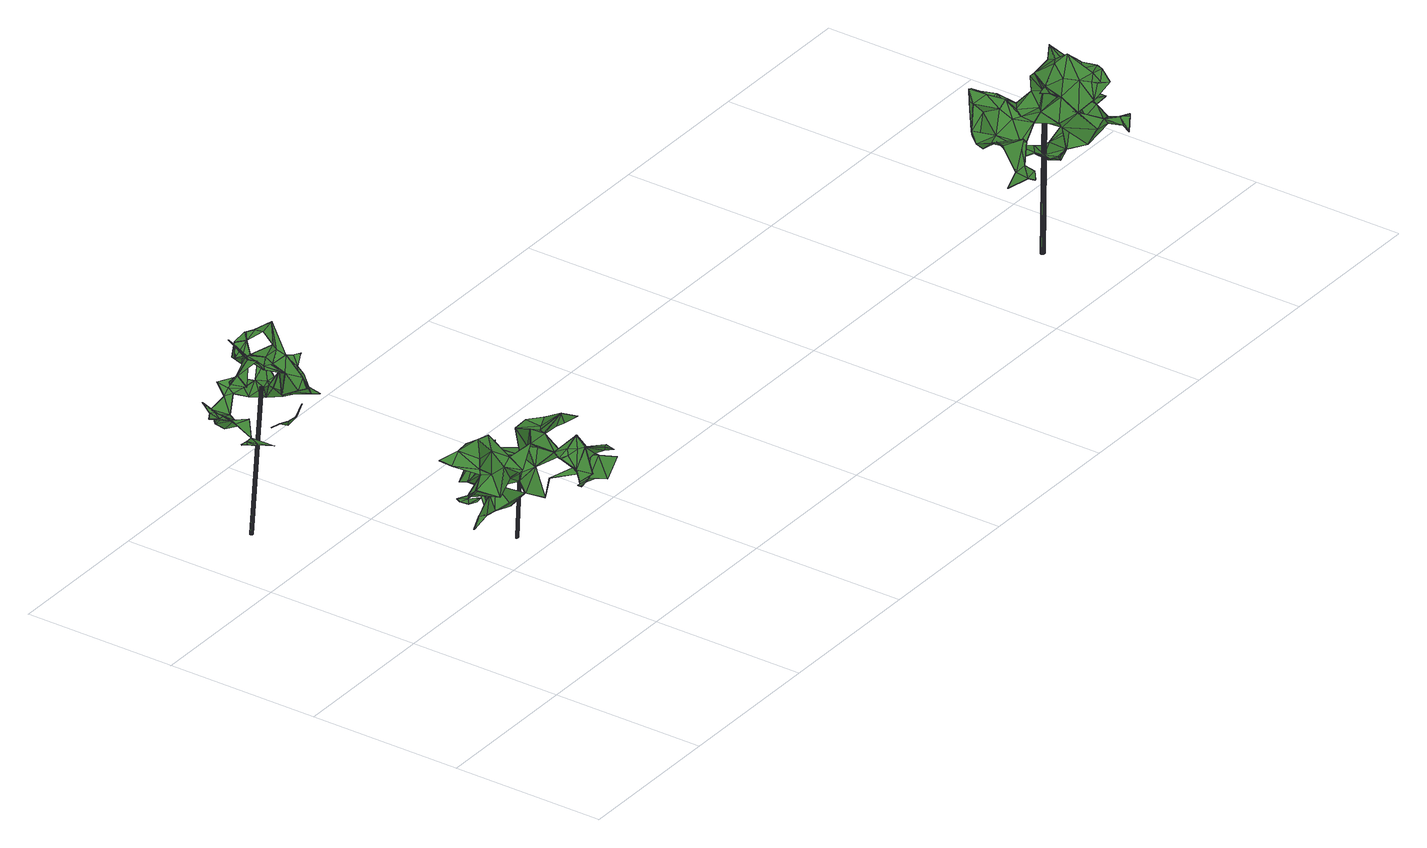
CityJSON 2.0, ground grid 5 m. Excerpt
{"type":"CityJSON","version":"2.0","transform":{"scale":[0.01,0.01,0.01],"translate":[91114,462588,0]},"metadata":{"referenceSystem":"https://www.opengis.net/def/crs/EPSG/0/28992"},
"CityObjects":{
"tree1":{"type":"SolitaryVegetationObject","attributes":{"gtid":71,"crown_width_m":2.93,"crown_median_z":5.17,"trunk_H_m":4.9,"trunk_DBH_m":0.0992,"trunk_radius_m":0.0496,"trunk_base_height_m":0.27,"original_gtid":"72"},"geometry":[{"type":"MultiSurface","lod":"3","boundaries":[[[0,1,2]],[[3,1,0]],[[4,5,6]],[[7,8,9]],[[10,11,12]],[[13,14,15]],[[14,16,15]],[[17,18,19]],[[20,21,22]],[[20,22,23]],[[24,25,26]],[[27,28,29]],[[27,29,30]],[[21,31,22]],[[32,33,34]],[[34,33,35]],[[8,30,36]],[[37,38,39]],[[7,9,40]],[[41,42,43]],[[34,44,32]],[[45,46,47]],[[48,49,44]],[[29,50,36]],[[51,52,53]],[[54,55,24]],[[56,8,36]],[[57,58,59]],[[60,57,59]],[[51,61,62]],[[25,63,64]],[[10,12,65]],[[66,67,42]],[[68,69,70]],[[30,29,36]],[[71,72,73]],[[74,70,75]],[[45,47,76]],[[71,77,72]],[[78,79,10]],[[80,18,81]],[[37,82,38]],[[83,51,62]],[[84,85,74]],[[86,4,6]],[[87,88,89]],[[90,89,88]],[[91,79,92]],[[93,28,27]],[[94,95,85]],[[96,87,97]],[[96,97,20]],[[98,99,49]],[[100,101,102]],[[103,104,39]],[[105,106,107]],[[84,108,85]],[[104,109,39]],[[110,78,111]],[[112,113,114]],[[115,116,117]],[[118,119,120]],[[110,111,121]],[[112,122,66]],[[123,124,125]],[[48,126,127]],[[27,128,129]],[[130,123,131]],[[130,131,132]],[[133,83,15]],[[134,135,136]],[[137,100,102]],[[86,26,138]],[[139,26,86]],[[132,131,140]],[[141,127,126]],[[142,68,143]],[[144,16,145]],[[146,58,57]],[[66,120,22]],[[32,147,33]],[[148,33,147]],[[149,107,150]],[[149,150,19]],[[107,106,150]],[[90,88,151]],[[23,1,20]],[[2,1,23]],[[82,39,38]],[[62,61,152]],[[153,154,155]],[[31,112,66]],[[156,157,158]],[[35,159,126]],[[82,37,160]],[[142,161,69]],[[68,142,69]],[[25,138,26]],[[147,32,44]],[[80,19,18]],[[22,162,23]],[[24,26,54]],[[160,163,82]],[[56,164,40]],[[165,89,90]],[[160,72,166]],[[167,41,6]],[[168,120,169]],[[28,93,170]],[[29,28,171]],[[33,148,159]],[[54,146,137]],[[172,168,169]],[[22,31,66]],[[41,173,174]],[[105,115,175]],[[19,150,17]],[[151,3,0]],[[136,176,177]],[[174,178,172]],[[179,60,180]],[[39,82,163]],[[39,163,103]],[[83,52,51]],[[162,119,181]],[[22,119,162]],[[167,5,182]],[[85,95,74]],[[132,140,115]],[[175,115,140]],[[183,151,184]],[[169,66,42]],[[93,166,170]],[[42,174,169]],[[185,186,187]],[[169,120,66]],[[188,189,65]],[[162,99,2]],[[2,99,49]],[[46,45,165]],[[45,190,165]],[[167,173,41]],[[46,165,90]],[[142,143,156]],[[151,0,184]],[[90,151,46]],[[83,62,13]],[[191,49,181]],[[151,118,46]],[[192,14,193]],[[192,16,14]],[[8,128,30]],[[194,67,66]],[[48,44,34]],[[74,75,84]],[[175,195,180]],[[65,149,10]],[[103,109,104]],[[45,76,21]],[[184,196,183]],[[91,92,56]],[[80,11,79]],[[134,173,182]],[[197,173,134]],[[182,173,167]],[[49,99,181]],[[10,111,78]],[[88,3,151]],[[88,87,3]],[[198,12,11]],[[188,12,198]],[[22,120,119]],[[65,12,188]],[[30,128,27]],[[198,115,105]],[[151,183,118]],[[129,128,56]],[[178,199,172]],[[200,195,175]],[[200,175,140]],[[168,113,31]],[[172,169,174]],[[59,105,175]],[[127,201,48]],[[11,10,79]],[[202,203,204]],[[46,118,47]],[[189,188,107]],[[59,205,150]],[[14,144,193]],[[203,202,7]],[[193,144,145]],[[133,152,83]],[[206,200,140]],[[76,47,120]],[[66,122,194]],[[27,207,91]],[[197,122,114]],[[178,197,114]],[[122,197,194]],[[134,194,197]],[[83,152,52]],[[50,208,132]],[[160,109,103]],[[103,163,160]],[[209,62,152]],[[56,9,8]],[[179,195,200]],[[40,9,56]],[[183,196,119]],[[183,119,118]],[[210,44,159]],[[211,178,114]],[[212,97,87]],[[122,112,114]],[[76,168,21]],[[21,168,31]],[[85,108,185]],[[54,137,67]],[[137,139,43]],[[36,117,56]],[[56,117,91]],[[116,91,117]],[[42,41,174]],[[211,114,113]],[[198,107,188]],[[105,107,198]],[[149,65,107]],[[171,208,29]],[[24,134,136]],[[7,202,8]],[[203,213,84]],[[7,213,203]],[[64,63,214]],[[100,137,146]],[[206,215,216]],[[206,216,146]],[[3,87,96]],[[57,206,146]],[[93,217,218]],[[176,4,214]],[[139,41,43]],[[110,121,219]],[[186,110,219]],[[83,13,15]],[[134,24,55]],[[134,55,67]],[[109,37,39]],[[213,164,155]],[[129,213,155]],[[205,102,17]],[[177,24,136]],[[19,186,219]],[[152,220,209]],[[221,218,217]],[[177,176,214]],[[144,209,220]],[[144,220,16]],[[133,16,220]],[[133,15,16]],[[152,133,220]],[[93,75,70]],[[199,211,113]],[[222,117,50]],[[86,6,41]],[[86,41,139]],[[202,204,155]],[[76,120,168]],[[118,120,47]],[[107,65,189]],[[166,223,70]],[[28,71,142]],[[134,182,135]],[[150,105,59]],[[140,125,224]],[[70,74,95]],[[16,192,145]],[[84,155,204]],[[204,203,84]],[[201,127,225]],[[141,201,225]],[[192,193,145]],[[207,154,153]],[[150,106,105]],[[127,141,225]],[[144,13,209]],[[14,13,144]],[[211,199,178]],[[167,6,5]],[[194,134,67]],[[185,129,92]],[[146,205,58]],[[185,92,186]],[[110,186,92]],[[158,215,226]],[[191,196,184]],[[137,102,139]],[[139,102,54]],[[137,43,42]],[[42,67,137]],[[129,108,84]],[[129,84,213]],[[157,91,116]],[[157,116,102]],[[142,71,161]],[[187,85,185]],[[185,108,129]],[[186,79,91]],[[80,79,186]],[[217,70,223]],[[93,70,217]],[[181,99,162]],[[27,68,70]],[[27,91,68]],[[62,209,13]],[[181,196,191]],[[115,222,132]],[[28,156,171]],[[142,156,28]],[[182,227,135]],[[131,123,125]],[[19,121,149]],[[219,121,19]],[[93,153,75]],[[155,75,153]],[[207,153,94]],[[70,94,27]],[[94,85,187]],[[222,115,117]],[[67,55,54]],[[138,4,86]],[[81,11,80]],[[33,159,35]],[[24,177,25]],[[18,116,228]],[[18,228,81]],[[132,222,50]],[[81,228,115]],[[11,81,198]],[[115,198,81]],[[202,229,8]],[[128,8,229]],[[212,165,230]],[[17,102,18]],[[231,132,232]],[[115,228,116]],[[57,200,206]],[[60,200,57]],[[100,146,216]],[[100,157,101]],[[168,199,113]],[[179,200,60]],[[162,2,23]],[[84,75,155]],[[218,223,93]],[[93,223,166]],[[217,223,221]],[[221,223,218]],[[232,132,208]],[[102,205,54]],[[54,205,146]],[[109,160,166]],[[28,170,71]],[[77,71,170]],[[72,77,170]],[[72,170,166]],[[232,208,171]],[[92,78,110]],[[78,92,79]],[[80,186,19]],[[119,196,181]],[[21,230,45]],[[152,61,52]],[[59,175,60]],[[21,97,212]],[[20,97,21]],[[206,224,215]],[[4,64,214]],[[138,64,4]],[[49,98,159]],[[44,49,159]],[[116,18,102]],[[31,113,112]],[[64,138,25]],[[206,140,224]],[[172,199,168]],[[180,195,179]],[[48,34,126]],[[35,126,34]],[[27,154,207]],[[54,26,139]],[[49,48,201]],[[91,207,186]],[[186,207,187]],[[94,187,207]],[[17,150,205]],[[29,208,50]],[[166,70,109]],[[91,143,68]],[[92,129,56]],[[147,210,148]],[[4,227,5]],[[175,233,60]],[[205,59,58]],[[148,210,159]],[[126,159,98]],[[214,63,177]],[[63,25,177]],[[158,226,156]],[[201,141,126]],[[216,157,100]],[[234,158,157]],[[216,158,234]],[[216,234,157]],[[215,158,216]],[[140,131,125]],[[102,101,157]],[[60,233,180]],[[37,73,160]],[[37,109,73]],[[224,125,215]],[[215,125,226]],[[180,233,175]],[[212,87,89]],[[212,89,165]],[[49,201,126]],[[49,126,98]],[[147,44,210]],[[184,49,191]],[[2,49,0]],[[129,155,154]],[[129,154,27]],[[70,95,94]],[[71,73,161]],[[69,73,70]],[[69,161,73]],[[160,73,72]],[[231,130,132]],[[130,231,123]],[[124,123,231]],[[124,231,125]],[[226,125,231]],[[70,73,109]],[[96,1,3]],[[96,20,1]],[[10,149,121]],[[10,121,111]],[[190,230,165]],[[226,231,232]],[[226,232,156]],[[156,232,171]],[[36,50,117]],[[0,49,184]],[[229,164,128]],[[56,128,164]],[[229,202,164]],[[155,164,202]],[[213,7,164]],[[40,164,7]],[[136,227,176]],[[4,176,227]],[[197,178,173]],[[174,173,178]],[[5,227,182]],[[190,45,230]],[[212,230,21]],[[157,143,91]],[[94,153,27]],[[153,93,27]],[[156,143,157]],[[227,136,135]],[[53,61,51]],[[52,61,53]],[[235,236,237]],[[235,237,238]],[[238,237,239]],[[238,239,240]],[[237,236,241]],[[237,241,239]],[[239,241,242]],[[239,242,240]],[[241,236,243]],[[241,243,242]],[[242,243,244]],[[242,244,240]],[[243,236,245]],[[243,245,244]],[[244,245,246]],[[244,246,240]],[[245,236,247]],[[245,247,246]],[[246,247,248]],[[246,248,240]],[[247,236,249]],[[247,249,248]],[[248,249,250]],[[248,250,240]],[[249,236,251]],[[249,251,250]],[[250,251,252]],[[250,252,240]],[[251,236,253]],[[251,253,252]],[[252,253,254]],[[252,254,240]],[[253,236,255]],[[253,255,254]],[[254,255,256]],[[254,256,240]],[[255,236,257]],[[255,257,256]],[[256,257,258]],[[256,258,240]],[[257,236,259]],[[257,259,258]],[[258,259,260]],[[258,260,240]],[[259,236,261]],[[259,261,260]],[[260,261,262]],[[260,262,240]],[[261,236,263]],[[261,263,262]],[[262,263,264]],[[262,264,240]],[[263,236,265]],[[263,265,264]],[[264,265,266]],[[264,266,240]],[[265,236,267]],[[265,267,266]],[[266,267,268]],[[266,268,240]],[[267,236,269]],[[267,269,268]],[[268,269,270]],[[268,270,240]],[[269,236,271]],[[269,271,270]],[[270,271,272]],[[270,272,240]],[[271,236,273]],[[271,273,272]],[[272,273,274]],[[272,274,240]],[[273,236,275]],[[273,275,274]],[[274,275,276]],[[274,276,240]],[[275,236,277]],[[275,277,276]],[[276,277,278]],[[276,278,240]],[[277,236,279]],[[277,279,278]],[[278,279,280]],[[278,280,240]],[[279,236,281]],[[279,281,280]],[[280,281,282]],[[280,282,240]],[[281,236,283]],[[281,283,282]],[[282,283,284]],[[282,284,240]],[[283,236,235]],[[283,235,284]],[[284,235,238]],[[284,238,240]]]}]},
"tree2":{"type":"SolitaryVegetationObject","attributes":{"gtid":96,"crown_width_m":4.1,"crown_median_z":2.96,"trunk_H_m":2.53,"trunk_DBH_m":0.0904,"trunk_radius_m":0.0452,"trunk_base_height_m":0.43,"original_gtid":"98"},"geometry":[{"type":"Solid","lod":"3","boundaries":[[[[285,286,287]],[[288,289,290]],[[291,292,293]],[[294,295,296]],[[297,298,299]],[[300,301,302]],[[303,304,305]],[[306,307,308]],[[309,310,307]],[[311,312,313]],[[314,315,316]],[[317,294,318]],[[319,320,321]],[[322,323,324]],[[325,326,327]],[[308,307,310]],[[328,329,330]],[[331,332,333]],[[334,335,336]],[[337,338,339]],[[326,337,339]],[[337,326,325]],[[295,340,341]],[[340,342,341]],[[343,344,345]],[[346,347,348]],[[349,293,292]],[[337,325,338]],[[350,338,325]],[[326,339,351]],[[300,302,286]],[[321,352,319]],[[353,354,309]],[[310,309,354]],[[355,356,357]],[[358,359,305]],[[360,361,362]],[[305,359,363]],[[364,365,366]],[[367,368,369]],[[370,371,372]],[[373,374,360]],[[375,332,376]],[[377,376,332]],[[353,309,330]],[[298,378,299]],[[379,299,378]],[[286,358,287]],[[287,380,285]],[[381,382,373]],[[383,338,350]],[[339,338,383]],[[384,385,386]],[[387,388,389]],[[388,390,389]],[[390,387,389]],[[350,357,383]],[[391,297,392]],[[391,392,366]],[[313,393,394]],[[395,396,349]],[[388,387,397]],[[398,399,400]],[[401,399,398]],[[347,346,402]],[[403,404,405]],[[298,406,407]],[[316,302,336]],[[301,336,302]],[[408,314,335]],[[409,318,410]],[[293,396,291]],[[349,396,293]],[[411,412,413]],[[414,406,415]],[[299,392,297]],[[416,417,315]],[[287,358,305]],[[418,303,419]],[[305,300,420]],[[421,327,422]],[[421,422,395]],[[310,423,308]],[[316,335,314]],[[373,424,311]],[[373,311,374]],[[425,375,426]],[[401,427,428]],[[325,327,350]],[[286,363,358]],[[286,305,363]],[[409,426,429]],[[319,290,320]],[[430,345,344]],[[383,386,339]],[[298,407,378]],[[431,359,358]],[[432,431,358]],[[343,309,344]],[[393,433,323]],[[434,346,435]],[[434,435,436]],[[437,436,438]],[[439,418,419]],[[322,440,323]],[[433,324,323]],[[384,386,383]],[[336,301,441]],[[442,351,443]],[[421,444,351]],[[327,326,422]],[[331,333,445]],[[286,302,439]],[[417,439,302]],[[417,302,316]],[[446,447,414]],[[391,366,448]],[[414,407,406]],[[433,393,449]],[[366,365,448]],[[305,420,370]],[[313,394,371]],[[397,450,451]],[[436,452,438]],[[413,452,436]],[[425,453,447]],[[425,447,454]],[[450,357,451]],[[408,455,314]],[[332,329,328]],[[456,329,332]],[[446,414,332]],[[443,339,386]],[[339,443,351]],[[335,334,408]],[[352,289,457]],[[347,457,289]],[[347,289,348]],[[351,442,458]],[[408,334,455]],[[435,346,348]],[[436,437,434]],[[312,322,324]],[[316,336,335]],[[334,336,455]],[[290,346,434]],[[395,422,396]],[[379,392,299]],[[459,392,379]],[[355,397,356]],[[428,340,460]],[[367,461,394]],[[411,413,462]],[[286,419,305]],[[354,423,310]],[[306,309,307]],[[364,379,365]],[[398,426,409]],[[398,409,410]],[[463,411,462]],[[301,416,315]],[[430,344,411]],[[464,392,459]],[[318,465,410]],[[431,384,442]],[[453,466,365]],[[367,406,298]],[[394,406,367]],[[303,418,467]],[[318,294,468]],[[376,426,375]],[[298,368,367]],[[379,364,459]],[[377,332,328]],[[444,422,351]],[[412,361,360]],[[303,305,419]],[[435,348,288]],[[396,422,291]],[[440,415,393]],[[394,393,415]],[[465,318,468]],[[316,315,417]],[[464,459,364]],[[290,402,346]],[[469,365,466]],[[443,385,442]],[[464,364,366]],[[366,392,464]],[[437,470,471]],[[437,471,434]],[[472,415,440]],[[439,473,418]],[[417,473,439]],[[401,460,399]],[[428,460,401]],[[474,312,424]],[[474,424,354]],[[327,357,350]],[[351,357,327]],[[374,311,313]],[[374,313,475]],[[470,437,438]],[[336,438,455]],[[347,402,319]],[[388,397,451]],[[357,388,451]],[[447,453,476]],[[447,476,407]],[[342,465,468]],[[342,468,477]],[[318,409,478]],[[328,330,343]],[[463,471,470]],[[440,322,479]],[[410,427,401]],[[360,374,416]],[[412,411,361]],[[360,416,412]],[[452,412,416]],[[345,328,343]],[[441,470,438]],[[441,438,336]],[[297,391,368]],[[297,368,298]],[[410,401,398]],[[357,356,390]],[[328,430,377]],[[393,313,449]],[[415,445,380]],[[313,312,449]],[[416,473,417]],[[374,473,416]],[[311,424,312]],[[400,478,409]],[[317,318,478]],[[404,403,359]],[[359,431,404]],[[440,479,474]],[[294,444,421]],[[403,432,359]],[[403,431,432]],[[421,351,327]],[[383,357,450]],[[431,405,404]],[[405,431,442]],[[442,385,405]],[[305,304,300]],[[306,344,309]],[[468,294,296]],[[468,296,477]],[[407,453,480]],[[475,313,371]],[[309,343,330]],[[379,480,365]],[[453,365,480]],[[378,480,379]],[[378,407,480]],[[285,481,482]],[[358,363,432]],[[359,432,363]],[[414,415,380]],[[483,472,440]],[[377,430,470]],[[470,484,377]],[[463,470,430]],[[357,458,355]],[[485,486,487]],[[484,481,377]],[[488,474,353]],[[306,487,344]],[[411,344,487]],[[415,406,394]],[[331,456,332]],[[367,369,461]],[[466,425,426]],[[466,426,398]],[[439,419,286]],[[375,425,454]],[[357,390,388]],[[462,288,463]],[[448,369,391]],[[324,449,312]],[[433,449,324]],[[381,373,360]],[[351,422,326]],[[444,291,422]],[[301,315,452]],[[461,469,400]],[[489,469,461]],[[413,412,452]],[[448,365,469]],[[486,361,411]],[[489,448,469]],[[285,482,286]],[[353,474,354]],[[322,312,474]],[[477,490,341]],[[477,296,490]],[[304,301,300]],[[441,301,452]],[[441,452,491]],[[373,382,424]],[[323,440,393]],[[472,456,415]],[[456,492,415]],[[472,483,456]],[[340,294,421]],[[414,447,407]],[[431,403,384]],[[332,375,446]],[[387,390,356]],[[356,397,387]],[[407,476,453]],[[383,493,384]],[[450,493,383]],[[375,447,446]],[[454,447,375]],[[397,493,450]],[[355,493,397]],[[391,369,368]],[[385,384,405]],[[403,405,384]],[[443,386,385]],[[425,466,453]],[[469,466,400]],[[398,400,466]],[[485,354,382]],[[485,382,362]],[[484,470,441]],[[441,491,484]],[[400,494,461]],[[319,457,347]],[[430,328,345]],[[481,285,333]],[[481,333,376]],[[430,411,463]],[[395,495,340]],[[370,496,371]],[[491,482,484]],[[491,496,482]],[[362,382,381]],[[308,487,306]],[[423,487,308]],[[436,435,413]],[[413,288,462]],[[413,435,288]],[[497,415,492]],[[477,341,342]],[[340,428,342]],[[340,421,395]],[[291,340,292]],[[444,399,340]],[[444,340,291]],[[460,340,399]],[[372,371,394]],[[482,370,420]],[[482,496,370]],[[300,286,420]],[[498,371,496]],[[304,371,498]],[[304,498,496]],[[304,475,371]],[[304,303,475]],[[452,499,438]],[[354,424,382]],[[377,481,376]],[[482,481,484]],[[353,330,500]],[[329,456,500]],[[329,500,330]],[[483,500,456]],[[465,427,410]],[[303,467,475]],[[482,420,286]],[[354,485,423]],[[353,500,488]],[[483,488,500]],[[440,488,483]],[[440,474,488]],[[487,423,485]],[[409,380,287]],[[496,416,304]],[[301,304,416]],[[491,416,496]],[[452,416,491]],[[362,381,360]],[[314,455,499]],[[315,314,499]],[[438,499,455]],[[340,295,294]],[[315,499,452]],[[296,295,490]],[[475,473,374]],[[490,295,341]],[[400,409,287]],[[497,492,445]],[[497,445,415]],[[461,369,489]],[[429,380,409]],[[448,489,369]],[[414,380,429]],[[352,457,319]],[[485,361,501]],[[486,501,361]],[[487,486,411]],[[340,495,292]],[[292,495,349]],[[349,495,395]],[[486,485,501]],[[362,361,485]],[[492,456,331]],[[492,331,445]],[[428,427,342]],[[426,376,333]],[[426,333,414]],[[429,426,414]],[[332,414,333]],[[285,445,333]],[[380,445,285]],[[400,287,494]],[[463,290,471]],[[471,290,434]],[[321,290,352]],[[320,290,321]],[[463,288,290]],[[290,289,352]],[[294,317,444]],[[317,478,444]],[[399,478,400]],[[444,478,399]],[[467,418,473]],[[467,473,475]],[[384,458,442]],[[357,351,458]],[[384,493,458]],[[355,458,493]],[[372,494,370]],[[319,402,290]],[[372,394,494]],[[394,461,494]],[[288,348,289]],[[305,494,287]],[[305,370,494]],[[474,479,322]],[[465,342,427]],[[502,503,504]],[[502,504,505]],[[505,504,506]],[[505,506,507]],[[504,503,508]],[[504,508,506]],[[506,508,509]],[[506,509,507]],[[508,503,510]],[[508,510,509]],[[509,510,511]],[[509,511,507]],[[510,503,512]],[[510,512,511]],[[511,512,513]],[[511,513,507]],[[512,503,514]],[[512,514,513]],[[513,514,515]],[[513,515,507]],[[514,503,516]],[[514,516,515]],[[515,516,517]],[[515,517,507]],[[516,503,518]],[[516,518,517]],[[517,518,519]],[[517,519,507]],[[518,503,520]],[[518,520,519]],[[519,520,521]],[[519,521,507]],[[520,503,522]],[[520,522,521]],[[521,522,523]],[[521,523,507]],[[522,503,524]],[[522,524,523]],[[523,524,525]],[[523,525,507]],[[524,503,526]],[[524,526,525]],[[525,526,527]],[[525,527,507]],[[526,503,528]],[[526,528,527]],[[527,528,529]],[[527,529,507]],[[528,503,530]],[[528,530,529]],[[529,530,531]],[[529,531,507]],[[530,503,532]],[[530,532,531]],[[531,532,533]],[[531,533,507]],[[532,503,534]],[[532,534,533]],[[533,534,535]],[[533,535,507]],[[534,503,536]],[[534,536,535]],[[535,536,537]],[[535,537,507]],[[536,503,538]],[[536,538,537]],[[537,538,539]],[[537,539,507]],[[538,503,540]],[[538,540,539]],[[539,540,541]],[[539,541,507]],[[540,503,542]],[[540,542,541]],[[541,542,543]],[[541,543,507]],[[542,503,544]],[[542,544,543]],[[543,544,545]],[[543,545,507]],[[544,503,546]],[[544,546,545]],[[545,546,547]],[[545,547,507]],[[546,503,548]],[[546,548,547]],[[547,548,549]],[[547,549,507]],[[548,503,550]],[[548,550,549]],[[549,550,551]],[[549,551,507]],[[550,503,502]],[[550,502,551]],[[551,502,505]],[[551,505,507]]]]}]},
"tree3":{"type":"SolitaryVegetationObject","attributes":{"gtid":86,"crown_width_m":4.03,"crown_median_z":4.67,"trunk_H_m":4.48,"trunk_DBH_m":0.132,"trunk_radius_m":0.0662,"trunk_base_height_m":0.19,"original_gtid":"88"},"geometry":[{"type":"Solid","lod":"3","boundaries":[[[[552,553,554]],[[555,556,557]],[[558,559,560]],[[561,562,563]],[[564,565,566]],[[567,568,569]],[[570,571,572]],[[573,574,575]],[[576,577,573]],[[578,579,580]],[[581,582,583]],[[578,581,583]],[[576,584,585]],[[586,587,588]],[[589,586,588]],[[590,563,562]],[[576,591,577]],[[592,565,560]],[[593,594,595]],[[593,595,584]],[[596,597,598]],[[563,599,589]],[[600,584,601]],[[558,602,559]],[[599,603,604]],[[605,606,607]],[[565,608,566]],[[555,609,556]],[[575,594,593]],[[583,579,578]],[[610,574,611]],[[612,613,614]],[[615,603,599]],[[563,590,616]],[[617,618,619]],[[585,620,591]],[[621,591,620]],[[621,620,585]],[[622,588,623]],[[624,625,626]],[[627,628,629]],[[630,631,567]],[[632,633,634]],[[635,566,608]],[[636,637,638]],[[589,561,563]],[[561,588,622]],[[629,639,616]],[[556,640,557]],[[590,562,561]],[[630,571,570]],[[626,641,642]],[[626,642,624]],[[610,611,643]],[[610,643,644]],[[589,588,561]],[[616,623,629]],[[645,646,647]],[[648,647,646]],[[649,648,646]],[[649,646,650]],[[584,573,593]],[[584,576,573]],[[651,652,653]],[[615,630,603]],[[603,630,604]],[[654,655,656]],[[574,594,575]],[[657,658,659]],[[560,565,564]],[[630,570,604]],[[660,661,650]],[[559,602,662]],[[627,663,664]],[[629,663,627]],[[665,666,667]],[[668,666,669]],[[668,669,670]],[[624,671,625]],[[672,673,674]],[[554,675,676]],[[575,593,573]],[[563,677,599]],[[561,622,590]],[[665,678,679]],[[680,678,665]],[[647,648,681]],[[678,680,682]],[[683,587,586]],[[634,653,619]],[[670,579,582]],[[633,651,634]],[[635,608,569]],[[581,670,582]],[[684,685,686]],[[622,623,590]],[[616,590,623]],[[597,687,688]],[[581,688,687]],[[689,690,673]],[[691,692,685]],[[627,664,612]],[[613,612,664]],[[656,693,659]],[[676,694,695]],[[689,672,696]],[[697,696,672]],[[698,572,571]],[[566,699,564]],[[700,572,592]],[[701,600,601]],[[702,703,704]],[[582,579,583]],[[705,638,706]],[[577,707,573]],[[619,708,709]],[[710,631,643]],[[665,679,711]],[[644,712,568]],[[662,713,714]],[[707,675,554]],[[715,716,717]],[[653,647,681]],[[573,707,574]],[[670,669,579]],[[707,554,574]],[[606,569,568]],[[718,636,705]],[[718,705,719]],[[689,607,690]],[[719,705,720]],[[599,721,589]],[[706,722,723]],[[718,723,724]],[[676,552,554]],[[572,608,592]],[[725,625,671]],[[606,605,726]],[[606,726,727]],[[650,661,728]],[[696,729,730]],[[730,729,725]],[[731,719,657]],[[702,577,703]],[[558,699,635]],[[566,635,699]],[[560,699,558]],[[564,699,560]],[[674,694,732]],[[674,732,672]],[[693,664,663]],[[602,635,713]],[[701,733,734]],[[601,733,701]],[[697,735,650]],[[736,731,737]],[[671,738,725]],[[739,740,677]],[[675,707,704]],[[577,704,707]],[[626,632,709]],[[560,559,662]],[[737,741,742]],[[657,659,731]],[[580,743,578]],[[688,578,743]],[[635,602,558]],[[667,680,665]],[[634,651,653]],[[569,608,698]],[[744,745,572]],[[719,684,746]],[[719,746,658]],[[710,553,610]],[[655,654,747]],[[655,747,748]],[[598,743,682]],[[736,723,718]],[[736,706,723]],[[686,746,684]],[[726,749,750]],[[726,683,749]],[[710,610,568]],[[621,743,580]],[[751,691,684]],[[751,684,719]],[[653,681,747]],[[587,742,741]],[[734,748,701]],[[750,752,727]],[[684,691,685]],[[602,713,662]],[[753,640,754]],[[748,734,673]],[[661,660,755]],[[727,752,744]],[[704,577,702]],[[591,703,577]],[[649,703,591]],[[568,567,710]],[[617,756,715]],[[661,755,757]],[[758,553,710]],[[667,759,596]],[[760,643,761]],[[552,610,553]],[[638,705,636]],[[617,653,756]],[[594,552,695]],[[674,733,601]],[[585,591,576]],[[645,762,753]],[[574,553,758]],[[709,632,634]],[[709,634,619]],[[712,690,607]],[[659,741,737]],[[612,644,627]],[[659,693,741]],[[701,748,681]],[[654,656,746]],[[615,599,677]],[[592,608,565]],[[637,724,638]],[[585,584,600]],[[667,596,680]],[[685,692,716]],[[692,763,716]],[[643,758,710]],[[760,761,677]],[[764,677,740]],[[754,757,645]],[[708,641,709]],[[594,695,595]],[[595,601,584]],[[708,738,641]],[[658,657,719]],[[757,755,765]],[[766,751,720]],[[718,724,636]],[[638,724,722]],[[719,731,718]],[[689,673,672]],[[736,689,767]],[[678,621,679]],[[678,591,621]],[[736,718,731]],[[569,713,635]],[[762,768,753]],[[555,753,768]],[[712,607,606]],[[750,727,726]],[[605,607,736]],[[683,586,749]],[[572,700,727]],[[572,727,744]],[[765,660,621]],[[596,769,680]],[[695,552,676]],[[667,666,668]],[[719,720,751]],[[623,770,629]],[[636,724,637]],[[771,686,685]],[[749,721,604]],[[650,768,762]],[[677,764,760]],[[644,760,764]],[[772,589,721]],[[632,626,652]],[[625,652,626]],[[633,632,652]],[[652,625,725]],[[651,633,652]],[[745,570,572]],[[685,716,771]],[[737,731,659]],[[555,768,609]],[[621,585,743]],[[682,743,585]],[[704,694,675]],[[676,675,694]],[[710,567,631]],[[649,735,703]],[[734,674,673]],[[677,639,773]],[[639,677,616]],[[616,677,563]],[[587,741,693]],[[765,774,775]],[[653,729,647]],[[652,729,653]],[[678,682,701]],[[701,682,600]],[[568,610,644]],[[591,678,701]],[[648,591,701]],[[552,594,610]],[[610,594,574]],[[643,611,758]],[[574,758,611]],[[697,650,762]],[[650,646,645]],[[765,775,669]],[[722,724,723]],[[744,570,745]],[[619,653,617]],[[708,618,776]],[[618,708,619]],[[777,776,618]],[[697,672,778]],[[648,701,681]],[[656,659,658]],[[658,746,656]],[[645,711,650]],[[652,725,729]],[[748,747,681]],[[751,779,780]],[[722,706,638]],[[773,644,739]],[[589,772,586]],[[749,586,772]],[[615,631,630]],[[629,628,639]],[[660,679,621]],[[672,732,781]],[[711,679,650]],[[711,645,757]],[[711,757,665]],[[670,581,759]],[[669,666,665]],[[578,688,581]],[[688,743,598]],[[597,688,598]],[[760,644,643]],[[763,717,716]],[[777,717,763]],[[661,757,556]],[[621,774,765]],[[695,601,595]],[[697,778,735]],[[695,674,601]],[[730,725,782]],[[720,782,766]],[[705,706,730]],[[725,766,782]],[[765,755,660]],[[715,756,771]],[[725,738,766]],[[709,641,626]],[[783,770,784]],[[783,784,588]],[[720,705,782]],[[705,730,782]],[[623,784,770]],[[588,784,623]],[[554,553,574]],[[680,769,682]],[[648,649,591]],[[644,628,627]],[[694,704,732]],[[773,739,677]],[[682,585,600]],[[615,677,761]],[[596,598,769]],[[679,660,650]],[[650,735,649]],[[580,775,774]],[[580,774,621]],[[606,713,569]],[[606,714,713]],[[698,608,572]],[[698,785,569]],[[664,656,613]],[[771,716,715]],[[656,664,693]],[[727,700,606]],[[737,742,736]],[[671,642,738]],[[641,738,642]],[[682,769,598]],[[596,759,597]],[[599,604,721]],[[631,615,761]],[[631,761,643]],[[751,780,691]],[[695,694,674]],[[587,693,783]],[[606,568,712]],[[748,673,655]],[[703,732,704]],[[629,770,663]],[[693,663,770]],[[736,607,689]],[[776,777,786]],[[776,786,766]],[[588,587,783]],[[734,733,674]],[[783,787,770]],[[693,770,787]],[[693,787,783]],[[647,729,645]],[[592,788,700]],[[714,788,592]],[[645,729,762]],[[644,764,739]],[[703,735,778]],[[773,639,628]],[[759,667,668]],[[759,668,670]],[[744,789,570]],[[752,789,744]],[[773,628,644]],[[624,642,671]],[[683,605,742]],[[587,683,742]],[[742,605,736]],[[726,605,683]],[[753,754,645]],[[690,614,655]],[[673,690,655]],[[609,728,556]],[[759,581,687]],[[557,640,753]],[[557,753,555]],[[728,609,768]],[[728,768,650]],[[759,687,597]],[[754,640,556]],[[644,612,614]],[[644,614,712]],[[690,712,614]],[[771,790,686]],[[656,614,613]],[[656,655,614]],[[728,661,556]],[[754,556,757]],[[777,618,717]],[[617,717,618]],[[617,715,717]],[[686,790,746]],[[665,757,765]],[[665,765,669]],[[772,791,749]],[[721,749,791]],[[721,791,772]],[[696,767,689]],[[730,767,696]],[[730,736,767]],[[730,706,736]],[[738,792,766]],[[777,763,786]],[[771,756,653]],[[703,778,732]],[[778,781,732]],[[672,781,778]],[[697,729,696]],[[762,729,697]],[[700,788,606]],[[714,606,788]],[[592,560,714]],[[662,714,560]],[[764,740,739]],[[580,579,775]],[[669,775,579]],[[654,746,790]],[[747,654,790]],[[653,747,790]],[[653,790,771]],[[567,569,785]],[[567,785,630]],[[570,789,604]],[[749,604,789]],[[749,789,750]],[[752,750,789]],[[786,763,779]],[[786,779,766]],[[630,785,571]],[[698,571,785]],[[751,766,779]],[[708,792,738]],[[776,792,708]],[[776,766,792]],[[692,691,780]],[[692,780,763]],[[779,763,780]],[[793,794,795]],[[793,795,796]],[[796,795,797]],[[796,797,798]],[[795,794,799]],[[795,799,797]],[[797,799,800]],[[797,800,798]],[[799,794,801]],[[799,801,800]],[[800,801,802]],[[800,802,798]],[[801,794,803]],[[801,803,802]],[[802,803,804]],[[802,804,798]],[[803,794,805]],[[803,805,804]],[[804,805,806]],[[804,806,798]],[[805,794,807]],[[805,807,806]],[[806,807,808]],[[806,808,798]],[[807,794,809]],[[807,809,808]],[[808,809,810]],[[808,810,798]],[[809,794,811]],[[809,811,810]],[[810,811,812]],[[810,812,798]],[[811,794,813]],[[811,813,812]],[[812,813,814]],[[812,814,798]],[[813,794,815]],[[813,815,814]],[[814,815,816]],[[814,816,798]],[[815,794,817]],[[815,817,816]],[[816,817,818]],[[816,818,798]],[[817,794,819]],[[817,819,818]],[[818,819,820]],[[818,820,798]],[[819,794,821]],[[819,821,820]],[[820,821,822]],[[820,822,798]],[[821,794,823]],[[821,823,822]],[[822,823,824]],[[822,824,798]],[[823,794,825]],[[823,825,824]],[[824,825,826]],[[824,826,798]],[[825,794,827]],[[825,827,826]],[[826,827,828]],[[826,828,798]],[[827,794,829]],[[827,829,828]],[[828,829,830]],[[828,830,798]],[[829,794,831]],[[829,831,830]],[[830,831,832]],[[830,832,798]],[[831,794,833]],[[831,833,832]],[[832,833,834]],[[832,834,798]],[[833,794,835]],[[833,835,834]],[[834,835,836]],[[834,836,798]],[[835,794,837]],[[835,837,836]],[[836,837,838]],[[836,838,798]],[[837,794,839]],[[837,839,838]],[[838,839,840]],[[838,840,798]],[[839,794,841]],[[839,841,840]],[[840,841,842]],[[840,842,798]],[[841,794,793]],[[841,793,842]],[[842,793,796]],[[842,796,798]]]]}]}
},
"vertices":[
[143,1225,435],[174,1250,423],[177,1234,409],[142,1238,442],[363,1243,481],[351,1264,530],[349,1264,530],[278,1252,676],[317,1218,695],[318,1218,694],[342,1190,583],[341,1190,582],[370,1181,570],[298,1146,396],[271,1157,397],[298,1145,395],[271,1158,396],[310,1187,540],[309,1187,542],[317,1193,549],[154,1303,404],[166,1326,438],[202,1283,417],[177,1286,382],[307,1212,463],[337,1199,464],[308,1212,465],[248,1192,619],[203,1166,621],[231,1155,617],[269,1167,643],[231,1325,449],[111,1158,404],[111,1159,403],[138,1147,392],[138,1148,391],[281,1144,627],[142,1183,574],[142,1183,572],[128,1234,580],[301,1237,665],[298,1263,493],[254,1255,462],[276,1237,479],[123,1171,405],[134,1332,475],[126,1284,462],[145,1284,446],[149,1151,391],[174,1190,385],[281,1143,626],[347,1134,433],[349,1134,433],[348,1134,434],[253,1193,481],[276,1237,477],[288,1194,640],[294,1131,492],[296,1131,492],[322,1126,509],[314,1078,503],[348,1135,433],[323,1137,402],[357,1191,474],[357,1192,475],[370,1183,570],[253,1309,453],[255,1255,461],[202,1165,608],[201,1165,609],[187,1217,646],[158,1159,660],[157,1159,661],[158,1190,654],[199,1265,615],[199,1264,616],[166,1325,439],[158,1158,662],[337,1241,595],[325,1211,571],[317,1193,550],[330,1169,549],[141,1183,573],[323,1136,401],[232,1291,643],[228,1296,594],[339,1249,475],[103,1288,448],[100,1250,464],[102,1288,450],[99,1250,466],[249,1193,598],[269,1225,590],[188,1217,646],[221,1255,604],[199,1264,614],[151,1267,442],[144,1284,444],[174,1190,384],[174,1191,385],[246,1164,526],[248,1164,526],[252,1184,525],[95,1211,595],[128,1235,580],[351,1130,534],[352,1153,548],[363,1167,546],[229,1295,594],[122,1204,615],[336,1242,595],[338,1242,595],[261,1331,461],[247,1361,477],[294,1328,483],[295,1114,566],[263,1153,579],[281,1145,626],[151,1267,443],[175,1250,424],[201,1283,418],[326,1211,570],[284,1319,463],[234,1036,573],[208,1050,575],[209,1050,574],[148,1151,389],[192,1120,374],[287,1194,641],[248,1245,609],[234,1038,574],[234,1037,572],[269,1077,580],[319,1162,366],[313,1260,476],[339,1250,474],[339,1249,473],[252,1193,482],[337,1200,465],[288,1227,484],[269,1077,578],[192,1121,373],[201,1164,609],[228,1157,614],[271,1159,397],[244,1169,393],[269,1144,493],[103,1174,404],[102,1174,402],[346,1189,564],[330,1169,548],[113,1245,468],[323,1138,401],[221,1255,606],[246,1245,610],[252,1260,650],[225,1108,604],[261,1153,579],[210,1108,539],[122,1171,404],[122,1202,615],[202,1167,621],[179,1234,409],[98,1208,596],[300,1237,664],[116,1295,462],[157,1190,655],[334,1282,526],[231,1325,451],[253,1309,455],[159,1190,655],[225,1107,606],[261,1331,462],[298,1264,492],[276,1288,469],[321,1092,518],[364,1243,480],[337,1200,463],[293,1327,484],[309,1044,517],[311,1044,517],[197,1214,429],[335,1282,526],[142,1238,443],[144,1224,436],[249,1275,567],[269,1225,588],[248,1275,567],[392,1169,570],[393,1169,569],[133,1333,475],[197,1213,429],[244,1167,392],[244,1167,393],[276,1288,467],[310,1044,518],[197,1215,430],[294,1326,483],[352,1153,550],[247,1360,478],[313,1078,505],[192,1122,374],[277,1250,676],[253,1269,674],[253,1268,673],[301,1160,515],[247,1130,528],[247,1245,608],[226,1107,605],[298,1147,395],[103,1175,403],[247,1362,478],[116,1295,460],[252,1261,650],[358,1192,474],[210,1107,538],[246,1131,528],[165,1263,692],[164,1263,693],[325,1211,570],[319,1162,368],[164,1264,692],[293,1114,567],[164,1262,692],[210,1107,540],[193,1121,374],[209,1107,540],[363,1244,480],[301,1158,515],[299,1236,665],[133,1332,474],[209,1050,575],[225,1106,605],[315,1078,504],[268,1118,558],[230,1225,27],[225,1225,27],[230,1226,27],[249,1203,517],[249,1204,517],[244,1203,517],[229,1227,27],[248,1205,517],[229,1228,27],[247,1207,517],[228,1229,27],[246,1207,517],[226,1230,27],[245,1208,517],[225,1230,27],[244,1208,517],[224,1230,27],[243,1208,517],[223,1229,27],[241,1208,517],[222,1229,27],[240,1207,517],[221,1228,27],[240,1206,517],[220,1227,27],[239,1205,517],[220,1225,27],[239,1203,517],[220,1224,27],[239,1202,517],[221,1223,27],[239,1201,517],[221,1222,27],[240,1200,517],[222,1221,27],[241,1199,517],[224,1220,27],[242,1198,517],[225,1220,27],[243,1198,517],[226,1220,27],[245,1198,517],[227,1221,27],[246,1199,517],[228,1221,27],[247,1200,517],[229,1222,27],[248,1201,517],[230,1223,27],[248,1202,517],
[583,536,266],[607,532,215],[649,526,284],[422,601,275],[381,575,292],[382,575,291],[762,359,361],[721,333,382],[742,318,369],[658,388,317],[664,337,319],[634,361,299],[789,596,358],[749,631,358],[789,595,359],[607,582,157],[554,601,160],[555,600,158],[652,612,176],[607,638,206],[608,534,215],[473,698,315],[459,730,328],[459,731,326],[499,693,353],[460,732,328],[584,667,287],[611,721,288],[609,653,284],[501,622,159],[528,612,154],[528,612,152],[672,428,343],[651,439,337],[355,555,293],[377,540,296],[384,531,308],[644,725,307],[686,695,298],[644,726,306],[850,381,269],[801,412,288],[800,411,288],[507,581,388],[560,630,398],[536,650,388],[558,552,284],[562,557,350],[566,515,319],[476,619,128],[476,620,127],[528,611,153],[851,382,269],[814,390,209],[832,423,233],[702,390,371],[662,336,320],[656,388,318],[530,639,330],[510,626,309],[511,626,310],[361,601,292],[355,586,290],[362,600,293],[742,317,368],[813,389,210],[789,431,289],[384,532,309],[557,706,345],[550,714,328],[746,439,210],[711,421,228],[767,420,225],[675,511,174],[675,512,173],[533,682,236],[534,683,237],[508,694,245],[674,511,173],[832,507,369],[781,529,397],[800,531,355],[732,602,320],[758,587,333],[758,585,333],[604,565,267],[593,624,260],[646,577,307],[535,684,236],[557,665,220],[602,511,390],[566,513,319],[517,545,342],[745,577,357],[781,530,399],[648,527,284],[509,696,244],[571,698,310],[805,426,203],[778,468,218],[781,487,230],[810,477,223],[698,403,237],[699,401,236],[699,401,238],[700,402,238],[781,581,334],[801,532,357],[646,669,301],[692,588,308],[749,356,349],[762,358,359],[710,422,227],[672,478,340],[721,434,387],[699,464,322],[683,438,360],[356,586,289],[738,540,197],[738,541,198],[739,540,198],[680,620,365],[680,620,367],[475,621,128],[672,478,338],[649,444,340],[504,618,296],[526,599,249],[452,628,246],[641,551,347],[645,578,308],[555,663,220],[555,602,158],[654,613,174],[608,582,156],[606,534,215],[745,387,330],[746,387,331],[474,699,314],[594,708,297],[626,530,420],[604,512,390],[670,428,345],[691,408,364],[665,531,340],[508,581,309],[738,539,199],[675,511,172],[687,695,296],[422,600,273],[421,602,274],[451,628,245],[456,607,258],[509,592,232],[607,582,155],[645,669,303],[510,591,233],[780,487,232],[811,477,224],[733,409,352],[603,565,268],[603,513,390],[626,532,420],[774,542,353],[638,715,298],[746,438,208],[711,420,226],[510,593,233],[698,531,371],[626,531,421],[501,620,159],[548,617,345],[356,555,294],[777,468,220],[833,508,370],[720,434,388],[695,567,338],[456,609,260],[449,593,280],[833,508,368],[651,438,339],[698,529,370],[653,614,176],[656,389,316],[698,530,369],[490,539,255],[449,592,278],[609,651,286],[607,639,205],[595,707,298],[607,640,206],[664,540,350],[632,361,299],[699,462,322],[638,715,300],[723,563,359],[560,518,308],[581,537,265],[584,667,289],[557,552,282],[548,668,321],[511,627,308],[474,697,313],[573,698,312],[723,562,357],[663,335,319],[527,598,248],[567,636,278],[746,440,209],[649,528,284],[721,333,380],[557,601,260],[592,624,261],[592,624,259],[501,621,160],[550,668,323],[566,638,277],[629,575,43],[625,575,43],[629,576,43],[627,562,296],[627,563,296],[622,562,296],[629,577,43],[626,565,296],[628,578,43],[625,565,296],[627,579,43],[624,566,296],[626,579,43],[623,566,296],[625,580,43],[622,567,296],[624,579,43],[621,566,296],[623,579,43],[620,566,296],[622,578,43],[619,565,296],[621,577,43],[618,564,296],[621,576,43],[618,563,296],[620,575,43],[618,562,296],[621,574,43],[618,561,296],[621,573,43],[618,560,296],[622,572,43],[619,559,296],[623,571,43],[620,558,296],[624,571,43],[621,558,296],[625,571,43],[623,558,296],[626,571,43],[624,558,296],[627,571,43],[625,558,296],[628,572,43],[626,559,296],[629,573,43],[626,560,296],[629,574,43],[627,561,296],
[2797,283,366],[2759,333,340],[2796,283,364],[2982,81,415],[3012,100,446],[3002,93,461],[2657,183,376],[2657,182,378],[2638,194,388],[2741,475,541],[2741,476,540],[2712,454,521],[2580,223,374],[2580,225,374],[2580,225,372],[2697,343,431],[2724,312,438],[2680,263,393],[2630,318,467],[2631,318,466],[2626,275,475],[2852,275,318],[2822,334,347],[2861,304,346],[2909,282,338],[2867,241,321],[3052,317,427],[3060,278,449],[3025,271,407],[3060,346,450],[3082,316,446],[3081,317,444],[2887,297,352],[2945,290,386],[2733,361,517],[2758,357,538],[2750,418,537],[2701,431,525],[2755,478,533],[2926,240,389],[2645,242,389],[2866,304,349],[2842,317,357],[2866,303,350],[2961,324,489],[2974,352,446],[2974,350,447],[2665,414,459],[2943,289,386],[2887,296,353],[2691,209,380],[2663,408,444],[2636,375,442],[2762,261,492],[2713,252,454],[2763,261,490],[2645,243,388],[2983,82,414],[2795,346,371],[2795,347,370],[2852,356,470],[2877,350,478],[2811,326,491],[2686,399,433],[2781,465,516],[2987,252,585],[2988,252,586],[2998,206,586],[2935,249,396],[2983,234,411],[2755,477,534],[2781,464,518],[2912,143,589],[2887,138,547],[2958,131,576],[2833,378,474],[2817,399,478],[2829,440,495],[2645,357,428],[2712,381,427],[2958,133,575],[2933,148,581],[2950,188,589],[2645,242,387],[2734,222,616],[2735,220,616],[2764,208,608],[2795,435,494],[3002,94,462],[2973,171,598],[2933,148,583],[2741,369,404],[2796,365,454],[2929,133,468],[2901,137,444],[2879,206,490],[2893,226,432],[2895,164,388],[2960,140,433],[2916,181,579],[2889,140,547],[2910,221,554],[2846,287,550],[2816,280,507],[2844,329,534],[2838,328,587],[2839,329,587],[2843,328,534],[2989,177,420],[2983,156,438],[2692,209,381],[2834,378,476],[2876,351,479],[3004,212,451],[3017,238,452],[2973,275,495],[3024,255,449],[3065,221,445],[3058,278,451],[2910,163,589],[2841,217,451],[2842,219,451],[2857,215,373],[2801,230,360],[2801,231,361],[2722,412,494],[2982,234,413],[2988,177,422],[2971,275,495],[2890,234,462],[3002,281,416],[2746,327,488],[2918,323,604],[2926,326,603],[2919,323,602],[3003,345,451],[3028,330,435],[2827,219,470],[2786,280,485],[2955,344,629],[2955,343,627],[2827,370,487],[2827,222,359],[2822,268,351],[2857,174,507],[2900,135,444],[2666,271,461],[2639,195,386],[2670,232,490],[2933,249,398],[2839,222,355],[2857,213,371],[2827,220,357],[2791,243,604],[2793,199,584],[2821,268,349],[2999,206,587],[2974,171,597],[2741,367,404],[2981,157,439],[2769,294,485],[2685,239,392],[2685,239,394],[2962,267,592],[2979,303,591],[2986,276,590],[2790,245,603],[2834,311,604],[2876,268,631],[2666,412,459],[2791,198,584],[2791,200,584],[2764,210,606],[2894,196,590],[2692,261,459],[2670,234,491],[2982,103,429],[2859,175,507],[2857,233,540],[2844,287,550],[2857,213,373],[2925,241,390],[2891,228,432],[2894,163,388],[2782,251,520],[2815,280,509],[2950,188,591],[2760,355,515],[2734,362,515],[2785,339,498],[2769,311,491],[3003,282,415],[2599,278,499],[2597,278,498],[2861,320,578],[2857,234,538],[2888,235,461],[2676,333,466],[2667,271,463],[2914,294,619],[2626,276,476],[2975,108,459],[2976,110,460],[2990,177,422],[2948,250,588],[2982,156,440],[2758,333,338],[2992,327,469],[2713,381,429],[2712,382,428],[2928,131,467],[2981,303,592],[2747,329,487],[3005,212,449],[2922,257,644],[2829,221,470],[2980,102,430],[2960,322,487],[2828,439,496],[2926,267,583],[2721,411,495],[2791,413,488],[3017,238,450],[3063,221,444],[2987,252,587],[2987,276,592],[2893,164,388],[2937,277,601],[2955,342,628],[2891,226,432],[2880,242,587],[2791,413,490],[2795,434,496],[2703,324,445],[2962,267,594],[2817,399,480],[2692,260,458],[2632,318,468],[2878,290,585],[2686,398,435],[2945,228,593],[2832,275,19],[2825,275,19],[2831,277,19],[2843,276,467],[2843,278,467],[2837,276,467],[2831,278,19],[2843,280,467],[2830,280,19],[2842,281,467],[2828,281,19],[2840,282,467],[2827,281,19],[2839,283,467],[2825,282,19],[2837,283,467],[2823,281,19],[2835,283,467],[2822,281,19],[2834,282,467],[2820,280,19],[2832,281,467],[2819,278,19],[2831,280,467],[2819,277,19],[2830,278,467],[2818,275,19],[2830,276,467],[2819,273,19],[2830,275,467],[2819,272,19],[2831,273,467],[2820,270,19],[2832,272,467],[2822,269,19],[2834,271,467],[2823,269,19],[2835,270,467],[2825,268,19],[2837,270,467],[2827,269,19],[2839,270,467],[2828,269,19],[2840,271,467],[2830,270,19],[2842,272,467],[2831,272,19],[2843,273,467],[2831,273,19],[2843,275,467]
]}
